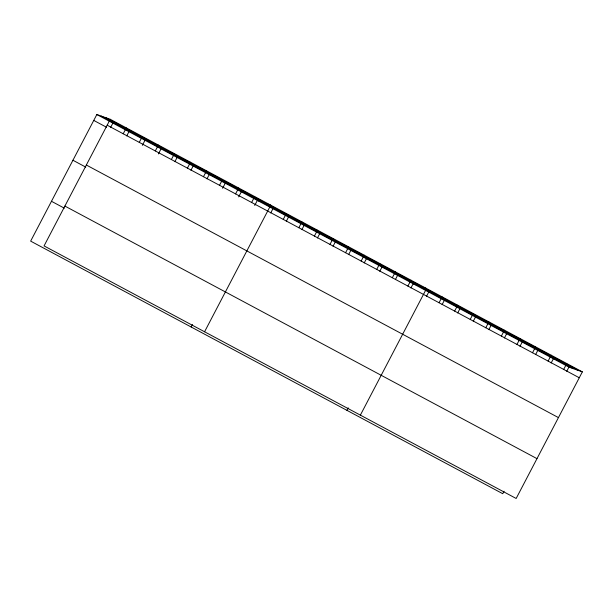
<?xml version="1.0" encoding="UTF-8"?>
<svg xmlns="http://www.w3.org/2000/svg" width="613" height="613" viewBox="0 0 613 613"><rect width="100%" height="100%" fill="white"/><g stroke="black" fill="none" stroke-linecap="round" stroke-linejoin="round"><path stroke-width="0.92" d="M110.248 119.29L44.059 245.905L516.161 498.476L582.35 371.869L110.248 119.29L96.839 114.524L30.65 241.131L502.752 493.71L504.055 491.22M110.692 127.32L112.892 123.106M123.213 133.78L126.301 127.879M126.745 135.91L128.945 131.695M139.266 142.362L142.354 136.469M142.354 145.335L144.997 140.285M155.319 150.951L158.399 145.059M158.407 153.924L161.05 148.867M171.372 159.541L174.452 153.641M174.897 161.671L177.096 157.457M187.425 168.131L190.505 162.23M190.95 170.261L193.149 166.046M203.478 176.713L206.558 170.82M207.002 178.843L209.202 174.636M219.523 185.302L222.611 179.402M222.611 188.275L225.255 183.218M235.576 193.892L238.656 187.992M238.664 196.865L241.307 191.808M251.629 202.474L254.709 196.581M191.164 327.005L192.467 324.515M254.717 205.447L257.353 200.397L270.762 205.171L204.573 331.779M270.731 212.941L272.938 208.734M283.26 219.4L286.34 213.5M286.309 221.278L288.516 217.063M298.837 227.737L301.918 221.837M301.895 229.614L304.094 225.4M314.415 236.066L317.503 230.174M317.473 237.951L319.672 233.737M330.001 244.403L333.081 238.511M333.051 246.28L335.25 242.074M345.579 252.74L348.659 246.84M348.628 254.617L350.835 250.403M361.157 261.077L364.237 255.177M364.206 262.954L366.413 258.74M376.734 269.413L379.815 263.513M379.792 271.291L381.991 267.076M392.312 277.743L395.4 271.85M395.37 279.62L397.569 275.413M407.898 286.079L410.978 280.187M346.958 410.358L348.261 407.867M410.948 287.957L413.147 283.742L426.556 288.516L360.367 415.131M426.525 296.294L428.732 292.079M439.054 302.753L442.134 296.853M442.103 304.63L444.31 300.416M454.631 311.082L457.712 305.19M457.689 312.959L459.888 308.753M470.209 319.419L473.297 313.527M473.267 321.296L475.466 317.09M485.787 327.756L488.875 321.856M488.845 329.633L491.044 325.419M501.373 336.093L504.453 330.192M504.422 337.97L506.629 333.756M516.951 344.422L520.031 338.529M520 346.307L522.207 342.092M532.528 352.759L535.609 346.866M535.586 354.636L537.785 350.429M548.106 361.095L551.194 355.195M551.164 362.973L553.363 358.758M563.684 369.432L566.772 363.532M566.741 371.309L568.941 367.095L582.35 371.869M105.827 117.719L577.929 370.29M101.268 116.095L573.37 368.674M96.839 114.524L568.941 367.095M107.168 125.19L579.27 377.761M93.758 120.416L106.601 127.289M86.341 165.027L558.443 417.599M72.932 160.254L85.774 167.127M64.886 206.068L536.988 458.647M51.477 201.294L64.319 208.167"/></g></svg>
